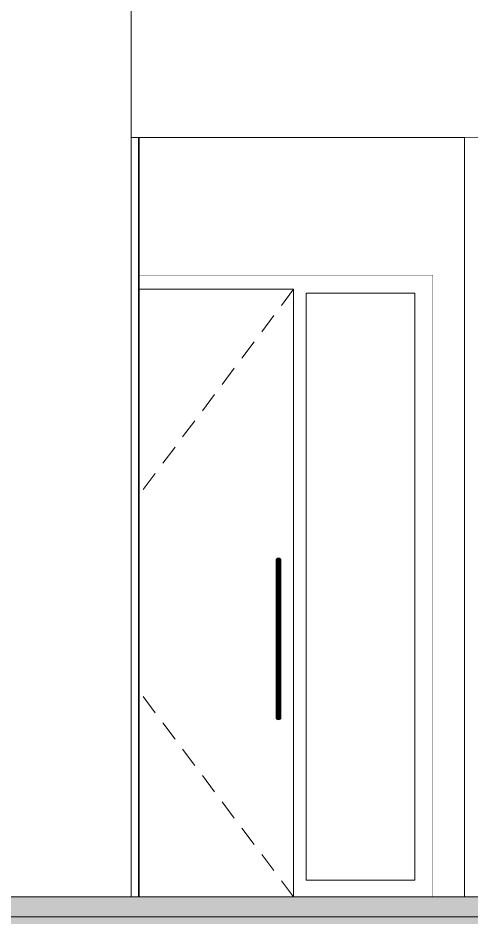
# Model space of a CAD drawing. Header units: millimetres. Extents: x -46169 to 174149, y -86316 to 18123.
# Drawn here: x 157621 to 159411, y -78958 to -75406 of the extents above; entities that cross this region are included whole.
import ezdxf

# ---------------------------------------------------------------- set-up
doc = ezdxf.new("R2010")
doc.units = ezdxf.units.MM
doc.header["$MEASUREMENT"] = 0
doc.linetypes.add('Dashed', pattern=[2822.222233, 1411.111116, -1411.111116])
doc.linetypes.add('Wipeout_Contour', pattern=[1000, 0, -1000])
for name, color, linetype, lineweight, true_color in [('0_Pen_No__105', 7, 'Continuous', 15, 0xa6a6a6), ('A-35-M_FFE_Sanitary_Pen_No__103', 7, 'Continuous', 15, 0xa6a6a6), ('New_A-20-M_Floor_Slab_Pen_No__109', 7, 'Continuous', 15, 0xa6a6a6), ('New_A-20-M_Floor_Slab_Pen_No__162', 7, 'Continuous', 0, 0xe47200), ('New_ArchiCAD Doors_Pen_No__63', 7, 'Continuous', 20, 0x606060)]:
    doc.layers.add(name, color=color, linetype=linetype, lineweight=lineweight, true_color=true_color)
for name, color, linetype in [('A-25-M_Wall_Int', 7, 'Continuous'), ('New_A-20-M_Floor_Slab', 7, 'Continuous'), ('New_A-25-M_Wall_Int', 7, 'Continuous'), ('New_ArchiCAD Doors', 7, 'Continuous'), ('S-280-M_COLUMN.IFC Import', 7, 'Continuous')]:
    doc.layers.add(name, color=color, linetype=linetype)
for name, color, linetype, lineweight in [('A-25-M_Wall_Int_Pen_No__87', 8, 'Continuous', 20), ('A-35-M_FFE_Sanitary_Pen_No__1', 7, 'Continuous', 13), ('New_A-20-M_Floor_Slab_Pen_No__1', 7, 'Continuous', 13), ('New_A-25-M_Wall_Int_Pen_No__87', 8, 'Continuous', 20), ('New_ArchiCAD Doors_Pen_No__3', 7, 'Continuous', 18), ('New_ArchiCAD Doors_Pen_No__93', 8, 'Continuous', 13), ('S-280-M_COLUMN.IFC Import_Pen_No__88', 8, 'Continuous', 20)]:
    doc.layers.add(name, color=color, linetype=linetype, lineweight=lineweight)

# ---------------------------------------------------------------- blocks, each defined once
blk = doc.blocks.new('Section Elem_29_3', base_point=(165992.3, -78878.8))
at = {"layer": 'New_ArchiCAD Doors_Pen_No__3', "linetype": 'Continuous'}
for p, q in [((158632.1, -76581.8), (158584, -76645.7)), ((158554, -76685.7), (158505.9, -76749.7)), ((158475.9, -76789.6), (158427.8, -76853.6)), ((158397.8, -76893.6), (158349.8, -76957.5)), ((158319.7, -76997.5), (158271.7, -77061.5)), ((158241.6, -77101.4), (158193.6, -77165.4)), ((158163.5, -77205.4), (158115.5, -77269.3)), ((158163.5, -78151.3), (158115.5, -78087.3)), ((158241.6, -78255.2), (158193.6, -78191.3)), ((158319.7, -78359.2), (158271.7, -78295.2)), ((158397.8, -78463.1), (158349.8, -78399.1)), ((158475.9, -78567), (158427.8, -78503.1)), ((158554, -78671), (158505.9, -78607)), ((158632.1, -78774.9), (158584, -78710.9))]:
    blk.add_line(p, q, dxfattribs=at)
at = {"color": 254, "linetype": 'Wipeout_Contour', "lineweight": 0, "ltscale": 884162.41083}
blk.add_wipeout([(158710.2, -76493.8), (158710.2, -78878.8), (158760.2, -78878.8), (158760.2, -78812.8), (158760.2, -76493.8)], dxfattribs=at).dxf.layer = 'New_ArchiCAD Doors'
at = {"color": 254, "linetype": 'Wipeout_Contour', "lineweight": 0, "ltscale": 886305.952541}
blk.add_wipeout([(159261.2, -76493.8), (159188.2, -76493.8), (159188.2, -78812.8), (159188.2, -78878.8), (159261.2, -78878.8)], dxfattribs=at).dxf.layer = 'New_ArchiCAD Doors'
at = {"color": 254, "linetype": 'Wipeout_Contour', "lineweight": 0, "ltscale": 707483.456333}
blk.add_wipeout([(158657.3, -78176.2), (158657.2, -78176.2), (158654.1, -78178.2), (158654.2, -78178.2)], dxfattribs=at).dxf.layer = 'New_ArchiCAD Doors'
at = {"layer": 'New_ArchiCAD Doors_Pen_No__3', "linetype": 'Continuous'}
blk.add_line((158710.2, -78878.8), (158662.1, -78814.9), dxfattribs=at)
at = {"color": 254, "linetype": 'Wipeout_Contour', "lineweight": 0, "ltscale": 1409751.017377111}
blk.add_wipeout([(158099.6, -76477.8), (158710.2, -76477.8), (158710.2, -76493.8), (158760.2, -76493.8), (159188.2, -76493.8), (159261.2, -76493.8), (159261.2, -76420.8), (158099.6, -76420.8)], dxfattribs=at).dxf.layer = 'New_ArchiCAD Doors'
at = {"color": 254, "linetype": 'Wipeout_Contour', "lineweight": 0, "ltscale": 707488.3901}
blk.add_wipeout([(158659.4, -78173.1), (158659.4, -78173.1), (158657.2, -78176.2), (158657.3, -78176.2)], dxfattribs=at).dxf.layer = 'New_ArchiCAD Doors'
at = {"color": 254, "linetype": 'Wipeout_Contour', "lineweight": 0, "ltscale": 709810.82437}
blk.add_wipeout([(158760.2, -78812.8), (158760.2, -78878.8), (159188.2, -78878.8), (159188.2, -78812.8)], dxfattribs=at).dxf.layer = 'New_ArchiCAD Doors'
at = {"layer": 'New_ArchiCAD Doors_Pen_No__3', "linetype": 'Continuous'}
blk.add_line((158710.2, -76477.8), (158662.1, -76541.8), dxfattribs=at)
at = {"layer": 'New_ArchiCAD Doors_Pen_No__63', "linetype": 'Continuous'}
for p, q in [((158099.6, -76420.8), (159261.2, -76420.8)), ((159261.2, -76420.8), (159261.2, -76493.8)), ((158710.2, -76477.8), (158099.6, -76477.8)), ((158710.2, -78878.8), (158710.2, -76477.8)), ((159261.2, -78878.8), (159261.2, -76493.8))]:
    blk.add_line(p, q, dxfattribs=at)
at = {"color": 254, "linetype": 'Wipeout_Contour', "lineweight": 0, "ltscale": 707716.639409}
blk.add_wipeout([(159188.2, -76493.8), (158760.2, -76493.8), (158760.2, -78812.8), (159188.2, -78812.8)], dxfattribs=at).dxf.layer = 'New_ArchiCAD Doors'
at = {"color": 254, "linetype": 'Wipeout_Contour', "lineweight": 0, "ltscale": 707475.946458}
blk.add_wipeout([(158659.4, -78160.4), (158657.2, -78161.1), (158657.2, -78176.2), (158659.4, -78173.1)], dxfattribs=at).dxf.layer = 'New_ArchiCAD Doors'
at = {"layer": 'New_ArchiCAD Doors_Pen_No__63', "linetype": 'Continuous'}
for p, q in [((158760.2, -76493.8), (158760.2, -78812.8)), ((158760.2, -78812.8), (158760.2, -76493.8)), ((159188.2, -76493.8), (158760.2, -76493.8)), ((159188.2, -76493.8), (159188.2, -78812.8)), ((159188.2, -78812.8), (158760.2, -78812.8))]:
    blk.add_line(p, q, dxfattribs=at)
at = {"color": 254, "linetype": 'Wipeout_Contour', "lineweight": 0, "ltscale": 707431.95068}
blk.add_wipeout([(158646.9, -78178), (158646.9, -78161.5), (158643.8, -78161), (158643.8, -78175.9)], dxfattribs=at).dxf.layer = 'New_ArchiCAD Doors'
at = {"color": 254, "linetype": 'Wipeout_Contour', "lineweight": 0, "ltscale": 707469.300859}
blk.add_wipeout([(158657.2, -78176.2), (158657.2, -78161.1), (158654.1, -78161.5), (158654.1, -78178.2)], dxfattribs=at).dxf.layer = 'New_ArchiCAD Doors'
at = {"color": 254, "linetype": 'Wipeout_Contour', "lineweight": 0, "ltscale": 707458.619759}
blk.add_wipeout([(158654.1, -78178.2), (158654.1, -78161.5), (158650.5, -78161.6), (158650.5, -78178.8)], dxfattribs=at).dxf.layer = 'New_ArchiCAD Doors'
at = {"color": 254, "linetype": 'Wipeout_Contour', "lineweight": 0, "ltscale": 707445.502369}
blk.add_wipeout([(158650.5, -78178.8), (158650.5, -78161.6), (158646.9, -78161.5), (158646.9, -78178)], dxfattribs=at).dxf.layer = 'New_ArchiCAD Doors'
at = {"color": 254, "linetype": 'Wipeout_Contour', "lineweight": 0, "ltscale": 530615.41164}
blk.add_wipeout([(158660.1, -78169.6), (158660.1, -78169.8), (158660.2, -78169.8)], dxfattribs=at).dxf.layer = 'New_ArchiCAD Doors'
at = {"color": 254, "linetype": 'Wipeout_Contour', "lineweight": 0, "ltscale": 707487.977029}
blk.add_wipeout([(158660.2, -78169.8), (158660.1, -78169.8), (158659.4, -78173.1), (158659.4, -78173.1)], dxfattribs=at).dxf.layer = 'New_ArchiCAD Doors'
at = {"color": 254, "linetype": 'Wipeout_Contour', "lineweight": 0, "ltscale": 707477.700477}
blk.add_wipeout([(158660.1, -78169.8), (158660.1, -78159.6), (158659.4, -78160.4), (158659.4, -78173.1)], dxfattribs=at).dxf.layer = 'New_ArchiCAD Doors'
at = {"color": 254, "linetype": 'Wipeout_Contour', "lineweight": 0, "ltscale": 707420.049193}
blk.add_wipeout([(158643.8, -78175.9), (158643.8, -78161), (158641.8, -78160.3), (158641.8, -78172.8)], dxfattribs=at).dxf.layer = 'New_ArchiCAD Doors'
at = {"color": 254, "linetype": 'Wipeout_Contour', "lineweight": 0, "ltscale": 707411.605627}
blk.add_wipeout([(158641.8, -78172.8), (158641.8, -78160.3), (158641.2, -78159.5), (158641.2, -78169.2)], dxfattribs=at).dxf.layer = 'New_ArchiCAD Doors'
at = {"color": 254, "linetype": 'Wipeout_Contour', "lineweight": 0, "ltscale": 706886.020678}
blk.add_wipeout([(158643.8, -78161), (158646.9, -78161.5), (158646.9, -77557.2), (158643.8, -77557.7)], dxfattribs=at).dxf.layer = 'New_ArchiCAD Doors'
at = {"color": 254, "linetype": 'Wipeout_Contour', "lineweight": 0, "ltscale": 706937.790215}
blk.add_wipeout([(158660.1, -78159.6), (158660.1, -77559), (158659.4, -77558.3), (158659.4, -78160.4)], dxfattribs=at).dxf.layer = 'New_ArchiCAD Doors'
at = {"color": 254, "linetype": 'Wipeout_Contour', "lineweight": 0, "ltscale": 706932.591646}
blk.add_wipeout([(158659.4, -78160.4), (158659.4, -77558.3), (158657.2, -77557.6), (158657.2, -78161.1)], dxfattribs=at).dxf.layer = 'New_ArchiCAD Doors'
at = {"color": 254, "linetype": 'Wipeout_Contour', "lineweight": 0, "ltscale": 706923.190664}
blk.add_wipeout([(158657.2, -78161.1), (158657.2, -77557.6), (158654.1, -77557.2), (158654.1, -78161.5)], dxfattribs=at).dxf.layer = 'New_ArchiCAD Doors'
at = {"color": 254, "linetype": 'Wipeout_Contour', "lineweight": 0, "ltscale": 706911.038992}
blk.add_wipeout([(158654.1, -78161.5), (158654.1, -77557.2), (158650.5, -77557), (158650.5, -78161.6)], dxfattribs=at).dxf.layer = 'New_ArchiCAD Doors'
at = {"color": 254, "linetype": 'Wipeout_Contour', "lineweight": 0, "ltscale": 706897.986629}
blk.add_wipeout([(158650.5, -78161.6), (158650.5, -77557), (158646.9, -77557.2), (158646.9, -78161.5)], dxfattribs=at).dxf.layer = 'New_ArchiCAD Doors'
at = {"color": 254, "linetype": 'Wipeout_Contour', "lineweight": 0, "ltscale": 529794.416499}
blk.add_wipeout([(158660.1, -77548.8), (158660.1, -77549), (158660.2, -77548.8)], dxfattribs=at).dxf.layer = 'New_ArchiCAD Doors'
at = {"color": 254, "linetype": 'Wipeout_Contour', "lineweight": 0, "ltscale": 706387.853416}
blk.add_wipeout([(158660.2, -77548.8), (158659.4, -77545.5), (158659.4, -77545.5), (158660.1, -77548.8)], dxfattribs=at).dxf.layer = 'New_ArchiCAD Doors'
at = {"color": 254, "linetype": 'Wipeout_Contour', "lineweight": 0, "ltscale": 706377.079679}
blk.add_wipeout([(158657.3, -77542.5), (158657.2, -77542.5), (158659.4, -77545.5), (158659.4, -77545.5)], dxfattribs=at).dxf.layer = 'New_ArchiCAD Doors'
at = {"color": 254, "linetype": 'Wipeout_Contour', "lineweight": 0, "ltscale": 706363.240074}
blk.add_wipeout([(158657.3, -77542.5), (158654.2, -77540.5), (158654.1, -77540.5), (158657.2, -77542.5)], dxfattribs=at).dxf.layer = 'New_ArchiCAD Doors'
at = {"color": 254, "linetype": 'Wipeout_Contour', "lineweight": 0, "ltscale": 706397.947889}
blk.add_wipeout([(158660.1, -77559), (158660.1, -77548.8), (158659.4, -77545.5), (158659.4, -77558.3)], dxfattribs=at).dxf.layer = 'New_ArchiCAD Doors'
at = {"color": 254, "linetype": 'Wipeout_Contour', "lineweight": 0, "ltscale": 706389.321707}
blk.add_wipeout([(158659.4, -77558.3), (158659.4, -77545.5), (158657.2, -77542.5), (158657.2, -77557.6)], dxfattribs=at).dxf.layer = 'New_ArchiCAD Doors'
at = {"color": 254, "linetype": 'Wipeout_Contour', "lineweight": 0, "ltscale": 706377.178613}
blk.add_wipeout([(158657.2, -77557.6), (158657.2, -77542.5), (158654.1, -77540.5), (158654.1, -77557.2)], dxfattribs=at).dxf.layer = 'New_ArchiCAD Doors'
at = {"color": 254, "linetype": 'Wipeout_Contour', "lineweight": 0, "ltscale": 706872.192031}
blk.add_wipeout([(158641.8, -78160.3), (158641.8, -77558.4), (158641.2, -77559.2), (158641.2, -78159.5)], dxfattribs=at).dxf.layer = 'New_ArchiCAD Doors'
at = {"color": 254, "linetype": 'Wipeout_Contour', "lineweight": 0, "ltscale": 706876.962828}
blk.add_wipeout([(158643.8, -77557.7), (158641.8, -77558.4), (158641.8, -78160.3), (158643.8, -78161)], dxfattribs=at).dxf.layer = 'New_ArchiCAD Doors'
at = {"layer": 'New_ArchiCAD Doors_Pen_No__93', "linetype": 'Continuous'}
for p, q in [((158641.2, -78159.5), (158641.2, -78169.2)), ((158641.2, -78159.5), (158641.8, -78160.3)), ((158641.2, -78169.2), (158641.8, -78172.8)), ((158641.8, -78160.3), (158641.8, -78172.8)), ((158641.8, -78160.3), (158643.8, -78161)), ((158641.8, -78172.8), (158643.8, -78175.9)), ((158643.8, -78161), (158643.8, -78175.9)), ((158643.8, -78161), (158646.9, -78161.5)), ((158643.8, -78175.9), (158646.9, -78178)), ((158646.9, -78161.5), (158646.9, -78178)), ((158646.9, -78161.5), (158650.5, -78161.6)), ((158646.9, -78178), (158650.5, -78178.8)), ((158650.5, -78161.6), (158654.1, -78161.5)), ((158650.5, -78161.6), (158650.5, -78178.8)), ((158650.5, -78178.8), (158654.1, -78178.2)), ((158654.1, -78161.5), (158657.2, -78161.1)), ((158654.1, -78161.5), (158654.1, -78178.2)), ((158654.1, -78178.2), (158657.2, -78176.2)), ((158654.1, -78178.2), (158654.2, -78178.2)), ((158654.2, -78178.2), (158657.3, -78176.2)), ((158657.2, -78161.1), (158659.4, -78160.4)), ((158657.2, -78161.1), (158657.2, -78176.2)), ((158657.2, -78176.2), (158659.4, -78173.1)), ((158657.3, -78176.2), (158659.4, -78173.1)), ((158659.4, -78160.4), (158660.1, -78159.6)), ((158659.4, -78160.4), (158659.4, -78173.1)), ((158659.4, -78173.1), (158660.2, -78169.8)), ((158659.4, -78173.1), (158660.1, -78169.8)), ((158660.1, -78159.6), (158660.1, -78169.8)), ((158660.2, -78169.8), (158660.1, -78169.6))]:
    blk.add_line(p, q, dxfattribs=at)
at = {"color": 254, "linetype": 'Wipeout_Contour', "lineweight": 0, "ltscale": 706332.846521}
blk.add_wipeout([(158641.8, -77558.4), (158641.8, -77545.9), (158641.2, -77549.5), (158641.2, -77559.2)], dxfattribs=at).dxf.layer = 'New_ArchiCAD Doors'
at = {"color": 254, "linetype": 'Wipeout_Contour', "lineweight": 0, "ltscale": 706333.960698}
blk.add_wipeout([(158643.8, -77557.7), (158643.8, -77542.7), (158641.8, -77545.9), (158641.8, -77558.4)], dxfattribs=at).dxf.layer = 'New_ArchiCAD Doors'
at = {"color": 254, "linetype": 'Wipeout_Contour', "lineweight": 0, "ltscale": 706340.188194}
blk.add_wipeout([(158643.8, -77557.7), (158646.9, -77557.2), (158646.9, -77540.6), (158643.8, -77542.7)], dxfattribs=at).dxf.layer = 'New_ArchiCAD Doors'
at = {"color": 254, "linetype": 'Wipeout_Contour', "lineweight": 0, "ltscale": 706363.563502}
blk.add_wipeout([(158654.1, -77557.2), (158654.1, -77540.5), (158650.5, -77539.8), (158650.5, -77557)], dxfattribs=at).dxf.layer = 'New_ArchiCAD Doors'
at = {"color": 254, "linetype": 'Wipeout_Contour', "lineweight": 0, "ltscale": 706350.575914}
blk.add_wipeout([(158650.5, -77557), (158650.5, -77539.8), (158646.9, -77540.6), (158646.9, -77557.2)], dxfattribs=at).dxf.layer = 'New_ArchiCAD Doors'
at = {"layer": 'New_ArchiCAD Doors_Pen_No__93', "linetype": 'Continuous'}
for p, q in [((158641.8, -77545.9), (158643.8, -77542.7)), ((158643.8, -77542.7), (158646.9, -77540.6)), ((158643.8, -77557.7), (158643.8, -77542.7)), ((158646.9, -77540.6), (158650.5, -77539.8)), ((158646.9, -77557.2), (158646.9, -77540.6)), ((158650.5, -77557), (158650.5, -77539.8)), ((158650.5, -77539.8), (158654.1, -77540.5)), ((158654.1, -77540.5), (158654.2, -77540.5)), ((158654.1, -77557.2), (158654.1, -77540.5)), ((158654.1, -77540.5), (158657.2, -77542.5)), ((158654.2, -77540.5), (158657.3, -77542.5)), ((158657.2, -77542.5), (158659.4, -77545.5)), ((158657.2, -77557.6), (158657.2, -77542.5)), ((158657.3, -77542.5), (158659.4, -77545.5)), ((158641.2, -77549.5), (158641.8, -77545.9)), ((158641.2, -77559.2), (158641.2, -77549.5)), ((158641.2, -77559.2), (158641.8, -77558.4)), ((158641.2, -77559.2), (158641.2, -78159.5)), ((158641.8, -77558.4), (158641.8, -77545.9)), ((158641.8, -77558.4), (158643.8, -77557.7)), ((158641.8, -78160.3), (158641.8, -77558.4)), ((158643.8, -77557.7), (158646.9, -77557.2)), ((158643.8, -78161), (158643.8, -77557.7)), ((158646.9, -77557.2), (158650.5, -77557)), ((158646.9, -78161.5), (158646.9, -77557.2)), ((158650.5, -78161.6), (158650.5, -77557)), ((158650.5, -77557), (158654.1, -77557.2)), ((158654.1, -78161.5), (158654.1, -77557.2)), ((158654.1, -77557.2), (158657.2, -77557.6)), ((158657.2, -78161.1), (158657.2, -77557.6)), ((158657.2, -77557.6), (158659.4, -77558.3)), ((158659.4, -77545.5), (158660.2, -77548.8)), ((158659.4, -77545.5), (158660.1, -77548.8)), ((158659.4, -77558.3), (158659.4, -77545.5)), ((158659.4, -78160.4), (158659.4, -77558.3)), ((158659.4, -77558.3), (158660.1, -77559)), ((158660.2, -77548.8), (158660.1, -77549)), ((158660.1, -77559), (158660.1, -77548.8)), ((158660.1, -78159.6), (158660.1, -77559))]:
    blk.add_line(p, q, dxfattribs=at)
blk = doc.blocks.new('Section Elem_30_3', base_point=(165992.3, -78878.8))
at = {"color": 254, "linetype": 'Wipeout_Contour', "lineweight": 0, "ltscale": 1059696.922379007}
blk.add_wipeout([(158099.6, -75878.8), (158099.6, -76420.8), (159261.2, -76420.8), (159261.2, -78878.8), (159384.5, -78878.8), (159384.5, -75878.8)], dxfattribs=at).dxf.layer = 'New_A-25-M_Wall_Int'
blk = doc.blocks.new('Section Elem_149_3', base_point=(165992.3, -78878.8))
at = {"color": 254, "linetype": 'Wipeout_Contour', "lineweight": 0, "ltscale": 699871.567281}
blk.add_wipeout([(166086.4, -78878.8), (146101.2, -78878.8), (146101.2, -78957.8), (166086.4, -78957.8)], dxfattribs=at).dxf.layer = 'New_A-20-M_Floor_Slab'
at = {"layer": 'New_A-20-M_Floor_Slab_Pen_No__109', "linetype": 'Continuous'}
h = blk.add_hatch(dxfattribs=at)
h.set_pattern_fill('Lightweight_Concrete_0003', color=256, style=0, pattern_type=2)
h.set_pattern_definition([(0, (165992.32, -78878.83), (0, 389.7114), [24.375, -200.625]), (0, (166104.82, -78683.98), (0, 389.7114), [24.375, -200.625]), (60, (165992.32, -78878.83), (-337.5, 194.856), [24.375, -200.625]), (60, (166217.32, -78878.83), (-337.5, 194.856), [24.375, -200.625]), (120, (166016.7, -78878.83), (337.5, 194.856), [24.375, -200.625]), (120, (166241.7, -78878.83), (337.5, 194.856), [24.375, -200.625]), (0, (165992.32, -78841.33), (0, 75), [0, -75, 0, -112.5]), (45, (166029.82, -78841.33), (-53.033, 53.033), [0, -56.25, 0, -93.75])])
h.paths.add_polyline_path([(166086.4, -78878.8), (146101.2, -78878.8), (146101.2, -78957.8), (166086.4, -78957.8)])
at = {"layer": 'New_A-20-M_Floor_Slab_Pen_No__162', "linetype": 'Continuous'}
blk.add_hatch(color=256, dxfattribs=at).paths.add_polyline_path([(146101.2, -78957.8), (146101.2, -78958.3), (166086.4, -78958.3), (166086.4, -78957.8)])
at = {"layer": 'New_A-20-M_Floor_Slab_Pen_No__1', "linetype": 'Continuous'}
for p, q in [((166083.7, -78878.8), (146101.2, -78878.8)), ((166086.4, -78957.8), (146101.2, -78957.8))]:
    blk.add_line(p, q, dxfattribs=at)
blk = doc.blocks.new('Section Elem_184_3', base_point=(165992.3, -78878.8))
at = {"color": 254, "linetype": 'Wipeout_Contour', "lineweight": 0, "ltscale": 704094.798841}
blk.add_wipeout([(158099.6, -75878.8), (158096.8, -75878.8), (158096.8, -78878.8), (158099.6, -78878.8)], dxfattribs=at).dxf.layer = 'A-25-M_Wall_Int'
at = {"layer": 'A-25-M_Wall_Int_Pen_No__87', "linetype": 'Continuous'}
blk.add_line((158099.6, -78878.8), (158099.6, -75878.8), dxfattribs=at)
blk = doc.blocks.new('Section Elem_185_3', base_point=(165992.3, -78878.8))
at = {"color": 254, "linetype": 'Wipeout_Contour', "lineweight": 0, "ltscale": 704013.930899}
blk.add_wipeout([(158082.6, -75878.8), (158068.8, -75878.8), (158068.8, -78878.8), (158082.6, -78878.8)], dxfattribs=at).dxf.layer = 'A-25-M_Wall_Int'
at = {"color": 254, "linetype": 'Wipeout_Contour', "lineweight": 0, "ltscale": 704058.171408}
blk.add_wipeout([(158093.4, -75878.8), (158082.6, -75878.8), (158082.6, -78878.8), (158093.4, -78878.8)], dxfattribs=at).dxf.layer = 'A-25-M_Wall_Int'
at = {"color": 254, "linetype": 'Wipeout_Contour', "lineweight": 0, "ltscale": 704083.675105}
blk.add_wipeout([(158096.8, -75878.8), (158093.4, -75878.8), (158093.4, -78878.8), (158096.8, -78878.8)], dxfattribs=at).dxf.layer = 'A-25-M_Wall_Int'
at = {"layer": 'A-25-M_Wall_Int_Pen_No__87', "linetype": 'Continuous'}
blk.add_line((158096.8, -78878.8), (158096.8, -75878.8), dxfattribs=at)
blk = doc.blocks.new('Section Elem_187_3', base_point=(165992.3, -78878.8))
at = {"color": 254, "linetype": 'Wipeout_Contour', "lineweight": 0, "ltscale": 1072478.57522398}
blk.add_wipeout([(158068.8, -75878.8), (164277.2, -75878.8), (164277.2, -73628.8), (166027.2, -73628.8), (166027.2, -71853.8), (158068.8, -71853.8)], dxfattribs=at).dxf.layer = 'New_A-25-M_Wall_Int'
at = {"layer": 'New_A-25-M_Wall_Int_Pen_No__87', "linetype": 'Continuous'}
blk.add_line((158068.8, -75878.8), (164277.2, -75878.8), dxfattribs=at)
blk = doc.blocks.new('Section Elem_189_3', base_point=(165992.3, -78878.8))
at = {"color": 254, "linetype": 'Wipeout_Contour', "lineweight": 0, "ltscale": 699835.418738}
blk.add_wipeout([(157841.2, -78878.8), (157883.2, -78878.8), (157883.2, -71853.8), (157841.2, -71853.8)], dxfattribs=at).dxf.layer = 'S-280-M_COLUMN.IFC Import'
at = {"color": 254, "linetype": 'Wipeout_Contour', "lineweight": 0, "ltscale": 700567.261898}
blk.add_wipeout([(158068.8, -71853.8), (158061, -71853.8), (158061, -78878.8), (158068.8, -78878.8)], dxfattribs=at).dxf.layer = 'S-280-M_COLUMN.IFC Import'
at = {"color": 254, "linetype": 'Wipeout_Contour', "lineweight": 0, "ltscale": 699683.875819}
blk.add_wipeout([(157799.2, -78878.8), (157841.2, -78878.8), (157841.2, -71853.8), (157799.2, -71853.8)], dxfattribs=at).dxf.layer = 'S-280-M_COLUMN.IFC Import'
at = {"color": 254, "linetype": 'Wipeout_Contour', "lineweight": 0, "ltscale": 699984.400326}
blk.add_wipeout([(157883.2, -71853.8), (157883.2, -78878.8), (157923.7, -78878.8), (157923.7, -71853.8)], dxfattribs=at).dxf.layer = 'S-280-M_COLUMN.IFC Import'
at = {"color": 254, "linetype": 'Wipeout_Contour', "lineweight": 0, "ltscale": 700525.717362}
blk.add_wipeout([(158045.8, -78878.8), (158061, -78878.8), (158061, -71853.8), (158045.8, -71853.8)], dxfattribs=at).dxf.layer = 'S-280-M_COLUMN.IFC Import'
at = {"layer": 'S-280-M_COLUMN.IFC Import_Pen_No__88', "linetype": 'Continuous'}
blk.add_line((158068.8, -71853.8), (158068.8, -78878.8), dxfattribs=at)
at = {"color": 254, "linetype": 'Wipeout_Contour', "lineweight": 0, "ltscale": 699534.932135}
blk.add_wipeout([(157758.6, -78878.8), (157799.2, -78878.8), (157799.2, -71853.8), (157758.6, -71853.8)], dxfattribs=at).dxf.layer = 'S-280-M_COLUMN.IFC Import'
at = {"color": 254, "linetype": 'Wipeout_Contour', "lineweight": 0, "ltscale": 700458.094934}
blk.add_wipeout([(158023.6, -78878.8), (158045.8, -78878.8), (158045.8, -71853.8), (158023.6, -71853.8)], dxfattribs=at).dxf.layer = 'S-280-M_COLUMN.IFC Import'
at = {"color": 254, "linetype": 'Wipeout_Contour', "lineweight": 0, "ltscale": 699393.658958}
blk.add_wipeout([(157720.9, -71853.8), (157720.9, -78878.8), (157758.6, -78878.8), (157758.6, -71853.8)], dxfattribs=at).dxf.layer = 'S-280-M_COLUMN.IFC Import'
at = {"color": 254, "linetype": 'Wipeout_Contour', "lineweight": 0, "ltscale": 700366.698841}
blk.add_wipeout([(157995.1, -78878.8), (158023.6, -78878.8), (158023.6, -71853.8), (157995.1, -71853.8)], dxfattribs=at).dxf.layer = 'S-280-M_COLUMN.IFC Import'
at = {"color": 254, "linetype": 'Wipeout_Contour', "lineweight": 0, "ltscale": 699264.866382}
blk.add_wipeout([(157720.9, -71853.8), (157687.3, -71853.8), (157687.3, -78878.8), (157720.9, -78878.8)], dxfattribs=at).dxf.layer = 'S-280-M_COLUMN.IFC Import'
at = {"color": 254, "linetype": 'Wipeout_Contour', "lineweight": 0, "ltscale": 700254.644002}
blk.add_wipeout([(157995.1, -71853.8), (157961.5, -71853.8), (157961.5, -78878.8), (157995.1, -78878.8)], dxfattribs=at).dxf.layer = 'S-280-M_COLUMN.IFC Import'
at = {"color": 254, "linetype": 'Wipeout_Contour', "lineweight": 0, "ltscale": 699152.937954}
blk.add_wipeout([(157658.9, -78878.8), (157687.3, -78878.8), (157687.3, -71853.8), (157658.9, -71853.8)], dxfattribs=at).dxf.layer = 'S-280-M_COLUMN.IFC Import'
at = {"color": 254, "linetype": 'Wipeout_Contour', "lineweight": 0, "ltscale": 700125.747346}
blk.add_wipeout([(157961.5, -71853.8), (157923.7, -71853.8), (157923.7, -78878.8), (157961.5, -78878.8)], dxfattribs=at).dxf.layer = 'S-280-M_COLUMN.IFC Import'
at = {"color": 254, "linetype": 'Wipeout_Contour', "lineweight": 0, "ltscale": 699061.683569}
blk.add_wipeout([(157636.7, -71853.8), (157636.7, -78878.8), (157658.9, -78878.8), (157658.9, -71853.8)], dxfattribs=at).dxf.layer = 'S-280-M_COLUMN.IFC Import'
at = {"color": 254, "linetype": 'Wipeout_Contour', "lineweight": 0, "ltscale": 698994.208804}
blk.add_wipeout([(157636.7, -71853.8), (157621.5, -71853.8), (157621.5, -78878.8), (157636.7, -78878.8)], dxfattribs=at).dxf.layer = 'S-280-M_COLUMN.IFC Import'
blk = doc.blocks.new('Section Elem_344_3', base_point=(165992.3, -78878.8))
at = {"color": 254, "linetype": 'Wipeout_Contour', "lineweight": 0, "ltscale": 709629.984786}
blk.add_wipeout([(159875.4, -75878.8), (159399.5, -75878.8), (159399.5, -78878.8), (159875.4, -78878.8)], dxfattribs=at).dxf.layer = 'New_A-25-M_Wall_Int'
blk = doc.blocks.new('Section Elem_346_3', base_point=(165992.3, -78878.8))
at = {"color": 254, "linetype": 'Wipeout_Contour', "lineweight": 0, "ltscale": 708746.517319}
blk.add_wipeout([(159384.5, -78878.8), (159399.5, -78878.8), (159399.5, -75878.8), (159384.5, -75878.8)], dxfattribs=at).dxf.layer = 'A-25-M_Wall_Int'
at = {"layer": 'A-25-M_Wall_Int_Pen_No__87', "linetype": 'Continuous'}
blk.add_line((159384.5, -78878.8), (159384.5, -75878.8), dxfattribs=at)
blk = doc.blocks.new('A04 Atrium Longitudinal Section_STORY_MARKER', base_point=(165992.3, -78878.8))
at = {"layer": '0_Pen_No__105', "linetype": 'Dashed', "ltscale": 0.1}
blk.add_line((140779.4, -78878.8), (170486.5, -78878.8), dxfattribs=at)

msp = doc.modelspace()

# ---------------------------------------------------------------- block references
at = {"layer": 'New_ArchiCAD Doors'}
msp.add_blockref('Section Elem_29_3', (165992.3, -78878.8), dxfattribs=at)

# ---------------------------------------------------------------- next in the draw order: block references
at = {"layer": 'New_A-25-M_Wall_Int'}
msp.add_blockref('Section Elem_30_3', (165992.3, -78878.8), dxfattribs=at)

# ---------------------------------------------------------------- next in the draw order: block references
at = {"layer": 'New_A-20-M_Floor_Slab'}
msp.add_blockref('Section Elem_149_3', (165992.3, -78878.8), dxfattribs=at)

# ---------------------------------------------------------------- next in the draw order: block references
at = {"layer": 'A-25-M_Wall_Int'}
msp.add_blockref('Section Elem_184_3', (165992.3, -78878.8), dxfattribs=at)

# ---------------------------------------------------------------- next in the draw order: block references
msp.add_blockref('Section Elem_185_3', (165992.3, -78878.8), dxfattribs=at)

# ---------------------------------------------------------------- next in the draw order: block references
at = {"layer": 'New_A-25-M_Wall_Int'}
msp.add_blockref('Section Elem_187_3', (165992.3, -78878.8), dxfattribs=at)

# ---------------------------------------------------------------- next in the draw order: block references
msp.add_blockref('Section Elem_344_3', (165992.3, -78878.8), dxfattribs=at)
at = {"layer": 'S-280-M_COLUMN.IFC Import'}
msp.add_blockref('Section Elem_189_3', (165992.3, -78878.8), dxfattribs=at)

# ---------------------------------------------------------------- next in the draw order: block references
at = {"layer": 'A-25-M_Wall_Int'}
msp.add_blockref('Section Elem_346_3', (165992.3, -78878.8), dxfattribs=at)

# ---------------------------------------------------------------- next in the draw order: hatches: boundary and pattern name
at = {"layer": 'A-35-M_FFE_Sanitary_Pen_No__103', "linetype": 'Continuous'}
msp.add_hatch(color=256, dxfattribs=at).paths.add_polyline_path([(140779.4, -78878.8), (172168, -78878.8), (172168, -86316.2), (140779.4, -86316.2)])

# ---------------------------------------------------------------- next in the draw order: linework, layer by layer
at = {"layer": 'A-35-M_FFE_Sanitary_Pen_No__1', "linetype": 'Continuous', "flags": 128}
msp.add_lwpolyline([(140779.4, -78878.8), (172168, -78878.8), (172168, -86316.2), (140779.4, -86316.2)], close=True, dxfattribs=at)

# ---------------------------------------------------------------- next in the draw order: block references
at = {"linetype": 'Continuous', "lineweight": 0}
msp.add_blockref('A04 Atrium Longitudinal Section_STORY_MARKER', (165992.3, -78878.8), dxfattribs=at)

doc.saveas('drawing.dxf')
